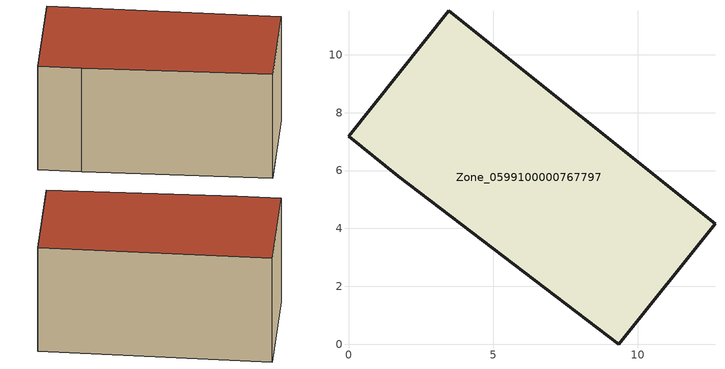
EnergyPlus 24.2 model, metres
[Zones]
Zone_0599100000767797
 floor ground (C_G): 9.34,0 1.73,5.8 0,7.18 3.47,11.52 12.67,4.17 z0.3
 wall outside (C_F): 1.73,5.8 9.34,0 12.67,4.17 3.47,11.52 0,7.18 1.73,5.8 z0.3:6.49
 roof outside (C_R): 12.67,4.17 3.47,11.52 0,7.18 1.73,5.8 9.34,0 z6.49
[BUILDING]
Pand.0599100000767797: North Axis=0; Terrain=City; Loads Convergence Tolerance Value=0.04; Temperature Convergence Tolerance Value=0.4; Solar Distribution=FullExterior; Maximum Number of Warmup Days=25; Minimum Number of Warmup Days=1
[Site:Location]
Rotterdam.The.Hague.AP_ZH_NLD Design_Conditions: Latitude=51.96; Longitude=4.45; Time Zone=1; Elevation=-4.5
[SITE:GROUNDTEMPERATURE:BUILDINGSURFACE]
18, 18, 18, 18, 18, 18, 18, 18, 18, 18, 18, 18
[MATERIAL] Thermal Absorptance=0.9; Solar Absorptance=0.7; Visible Absorptance=0.7
Name | Roughness | Thickness | Conductivity | Density | Specific Heat
G.TI.2006-2014 | MediumSmooth | 0.15 | 0.06 | 540 | 1210
F.TI.2006-2014 | Rough | 0.3 | 0.12 | 1920 | 840
R.TI.2006-2014 | MediumRough | 0.2 | 0.08 | 1500 | 1000
[CONSTRUCTION]
C_G: G.TI.2006-2014
C_F: F.TI.2006-2014
C_R: R.TI.2006-2014
[ZONE]
Zone_0599100000767797: Type=1; Multiplier=1; Ceiling Height=Autocalculate; Volume=Autocalculate; Floor Area=autocalculate; Part of Total Floor Area=Yes
[ZONEINFILTRATION:DESIGNFLOWRATE]
Infil_Zone_0599100000767797: Zone or ZoneList or Space or SpaceList=Zone_0599100000767797; Schedule=AlwaysOn; Design Flow Rate Calculation Method=Flow/Area; Flow Rate per Floor Area=0.0015; Constant Term Coefficient=1; Temperature Term Coefficient=0; Velocity Term Coefficient=0; Velocity Squared Term Coefficient=0
[HVACTEMPLATE:ZONE:IDEALLOADSAIRSYSTEM]
Zone_0599100000767797: Maximum Heating Supply Air Temperature=50; Minimum Cooling Supply Air Temperature=13; Maximum Heating Supply Air Humidity Ratio=0.0156; Minimum Cooling Supply Air Humidity Ratio=0.0077; Heating Limit=NoLimit; Cooling Limit=NoLimit; Dehumidification Control Type=ConstantSensibleHeatRatio; Cooling Sensible Heat Ratio=0.7; Dehumidification Setpoint=60; Humidification Control Type=None; Humidification Setpoint=30; Outdoor Air Method=None; Outdoor Air Flow Rate per Person=0.00944; Outdoor Air Flow Rate per Zone Floor Area=0; Outdoor Air Flow Rate per Zone=0; Demand Controlled Ventilation Type=None; Outdoor Air Economizer Type=NoEconomizer; Heat Recovery Type=None; Sensible Heat Recovery Effectiveness=0.7; Latent Heat Recovery Effectiveness=0.65
[ZONECONTROL:THERMOSTAT]
ThermostatControl_Zone_0599100000767797: Zone or ZoneList=Zone_0599100000767797; Control Type Schedule=DualSetpointControlType; Control 1=Thermostat_Zone_0599100000767797; Temperature Difference Between Cutout And Setpoint=0
[THERMOSTATSETPOINT:DUALSETPOINT]
Thermostat_Zone_0599100000767797: Heating Setpoint Temperature Schedule=HeatingSetpoint_Zone_0599100000767797; Cooling Setpoint Temperature Schedule=CoolingSetpoint_Zone_0599100000767797
[SCHEDULE:COMPACT]
HeatingSetpoint_Zone_0599100000767797: Through: 12/31, For: AllDays, Until: 24:00, 21
CoolingSetpoint_Zone_0599100000767797: Through: 12/31, For: AllDays, Until: 24:00, 24
DualSetpointControlType: Through: 12/31, For: AllDays, Until: 24:00, 4
AlwaysOn: Through: 12/31, For: AllDays, Until: 24:00, 1
